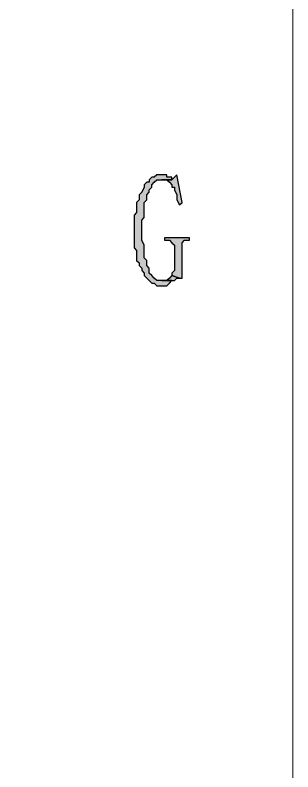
# Model space of a CAD drawing. Header units: inches. Extents: x 35 to 2894, y 23 to 617.
# Drawn here: x 865.31 to 875.12, y 117.22 to 143.9 of the extents above; entities that cross this region are included whole.
import ezdxf

# ---------------------------------------------------------------- set-up
doc = ezdxf.new("R2010")
doc.units = ezdxf.units.IN
doc.header["$MEASUREMENT"] = 0
doc.layers.add('Layer 1', color=7, linetype='Continuous')

msp = doc.modelspace()

# ---------------------------------------------------------------- hatches: boundary and pattern name
at = {"layer": 'Layer 1'}
for points in [[(870.494, 138.276), (870.316, 138.276), (870.228, 138.187), (870.139, 138.187), (870.05, 138.098), (870.05, 138.009), (869.961, 138.009), (869.872, 137.92), (869.872, 137.831), (869.783, 137.654), (869.693, 137.564), (869.693, 137.387), (869.604, 137.298), (869.604, 136.942), (869.515, 136.853), (869.515, 136.23), (869.515, 136.141), (869.515, 135.696), (869.604, 135.607), (869.604, 135.251), (869.693, 135.163), (869.693, 135.074), (869.783, 134.985), (869.783, 134.896), (869.872, 134.807), (869.872, 134.718), (869.961, 134.629), (870.05, 134.54), (870.139, 134.451), (870.228, 134.451), (870.316, 134.362), (870.672, 134.362), (870.761, 134.451), (870.85, 134.54), (870.316, 134.54), (870.228, 134.629), (870.139, 134.718), (870.05, 134.807), (870.05, 134.985), (869.961, 135.074), (869.961, 135.251), (869.872, 135.34), (869.872, 135.785), (869.783, 135.963), (869.783, 136.675), (869.872, 136.764), (869.872, 137.298), (869.961, 137.387), (869.961, 137.564), (870.05, 137.654), (870.05, 137.743), (870.139, 137.831), (870.139, 137.92), (870.228, 138.009), (870.316, 138.098), (870.85, 138.098), (870.85, 138.187), (870.672, 138.187), (870.672, 138.276)], [(871.028, 138.276), (870.939, 138.187), (870.85, 138.098), (870.494, 138.098), (870.583, 138.098), (870.672, 138.098), (870.761, 138.009), (870.85, 137.92), (870.85, 137.831), (870.939, 137.831), (870.939, 137.743), (871.028, 137.564), (871.028, 137.387), (871.117, 137.209), (871.206, 137.298)], [(871.473, 136.052), (870.583, 136.052), (870.583, 135.963), (870.761, 135.963), (870.85, 135.874), (870.939, 135.785), (870.939, 134.896), (870.85, 134.807), (870.85, 134.718), (871.117, 134.629), (871.206, 134.629), (871.206, 135.696), (871.206, 135.874), (871.295, 135.963), (871.473, 135.963)], [(870.85, 134.718), (870.761, 134.629), (870.672, 134.54), (870.494, 134.54), (870.85, 134.54), (870.939, 134.54), (871.028, 134.629), (871.117, 134.629)]]:
    msp.add_hatch(color=0, dxfattribs=at).paths.add_polyline_path(points)

# ---------------------------------------------------------------- linework, layer by layer
at = {"layer": 'Layer 1', "color": 5, "lineweight": 15}
msp.add_lwpolyline([(35.049, 616.805), (875.12, 616.805), (875.12, 22.803), (35.049, 22.803), (35.049, 616.805)], dxfattribs=at)
at = {"layer": 'Layer 1', "lineweight": 0}
for points in [[(870.494, 138.276), (870.316, 138.276), (870.228, 138.187), (870.139, 138.187), (870.05, 138.098), (870.05, 138.009), (869.961, 138.009), (869.872, 137.92), (869.872, 137.831), (869.783, 137.654), (869.693, 137.564), (869.693, 137.387), (869.604, 137.298), (869.604, 136.942), (869.515, 136.853), (869.515, 136.23), (869.515, 136.141), (869.515, 135.696), (869.604, 135.607), (869.604, 135.251), (869.693, 135.163), (869.693, 135.074), (869.783, 134.985), (869.783, 134.896), (869.872, 134.807), (869.872, 134.718), (869.961, 134.629), (870.05, 134.54), (870.139, 134.451), (870.228, 134.451), (870.316, 134.362), (870.672, 134.362), (870.761, 134.451), (870.85, 134.54), (870.316, 134.54), (870.228, 134.629), (870.139, 134.718), (870.05, 134.807), (870.05, 134.985), (869.961, 135.074), (869.961, 135.251), (869.872, 135.34), (869.872, 135.785), (869.783, 135.963), (869.783, 136.675), (869.872, 136.764), (869.872, 137.298), (869.961, 137.387), (869.961, 137.564), (870.05, 137.654), (870.05, 137.743), (870.139, 137.831), (870.139, 137.92), (870.228, 138.009), (870.316, 138.098), (870.85, 138.098), (870.85, 138.187), (870.672, 138.187), (870.672, 138.276), (870.494, 138.276)], [(871.028, 138.276), (870.939, 138.187), (870.85, 138.098), (870.494, 138.098), (870.583, 138.098), (870.672, 138.098), (870.761, 138.009), (870.85, 137.92), (870.85, 137.831), (870.939, 137.831), (870.939, 137.743), (871.028, 137.564), (871.028, 137.387), (871.117, 137.209), (871.206, 137.298), (871.028, 138.276)], [(871.473, 136.052), (870.583, 136.052), (870.583, 135.963), (870.761, 135.963), (870.85, 135.874), (870.939, 135.785), (870.939, 134.896), (870.85, 134.807), (870.85, 134.718), (871.117, 134.629), (871.206, 134.629), (871.206, 135.696), (871.206, 135.874), (871.295, 135.963), (871.473, 135.963), (871.473, 136.052)], [(870.85, 134.718), (870.761, 134.629), (870.672, 134.54), (870.494, 134.54), (870.85, 134.54), (870.939, 134.54), (871.028, 134.629), (871.117, 134.629), (870.85, 134.718)]]:
    msp.add_lwpolyline(points, dxfattribs=at)
at = {"layer": 'Layer 1', "color": 0, "lineweight": -3}
for points in [[(870.494, 138.276), (870.316, 138.276), (870.228, 138.187), (870.139, 138.187), (870.05, 138.098), (870.05, 138.009), (869.961, 138.009), (869.872, 137.92), (869.872, 137.831), (869.783, 137.654), (869.693, 137.564), (869.693, 137.387), (869.604, 137.298), (869.604, 136.942), (869.515, 136.853), (869.515, 136.23), (869.515, 136.141), (869.515, 135.696), (869.604, 135.607), (869.604, 135.251), (869.693, 135.163), (869.693, 135.074), (869.783, 134.985), (869.783, 134.896), (869.872, 134.807), (869.872, 134.718), (869.961, 134.629), (870.05, 134.54), (870.139, 134.451), (870.228, 134.451), (870.316, 134.362), (870.672, 134.362), (870.761, 134.451), (870.85, 134.54), (870.316, 134.54), (870.228, 134.629), (870.139, 134.718), (870.05, 134.807), (870.05, 134.985), (869.961, 135.074), (869.961, 135.251), (869.872, 135.34), (869.872, 135.785), (869.783, 135.963), (869.783, 136.675), (869.872, 136.764), (869.872, 137.298), (869.961, 137.387), (869.961, 137.564), (870.05, 137.654), (870.05, 137.743), (870.139, 137.831), (870.139, 137.92), (870.228, 138.009), (870.316, 138.098), (870.85, 138.098), (870.85, 138.187), (870.672, 138.187), (870.672, 138.276), (870.494, 138.276)], [(871.028, 138.276), (870.939, 138.187), (870.85, 138.098), (870.494, 138.098), (870.583, 138.098), (870.672, 138.098), (870.761, 138.009), (870.85, 137.92), (870.85, 137.831), (870.939, 137.831), (870.939, 137.743), (871.028, 137.564), (871.028, 137.387), (871.117, 137.209), (871.206, 137.298), (871.028, 138.276)], [(871.473, 136.052), (870.583, 136.052), (870.583, 135.963), (870.761, 135.963), (870.85, 135.874), (870.939, 135.785), (870.939, 134.896), (870.85, 134.807), (870.85, 134.718), (871.117, 134.629), (871.206, 134.629), (871.206, 135.696), (871.206, 135.874), (871.295, 135.963), (871.473, 135.963), (871.473, 136.052)], [(870.85, 134.718), (870.761, 134.629), (870.672, 134.54), (870.494, 134.54), (870.85, 134.54), (870.939, 134.54), (871.028, 134.629), (871.117, 134.629), (870.85, 134.718)]]:
    msp.add_lwpolyline(points, dxfattribs=at)

doc.saveas('drawing.dxf')
